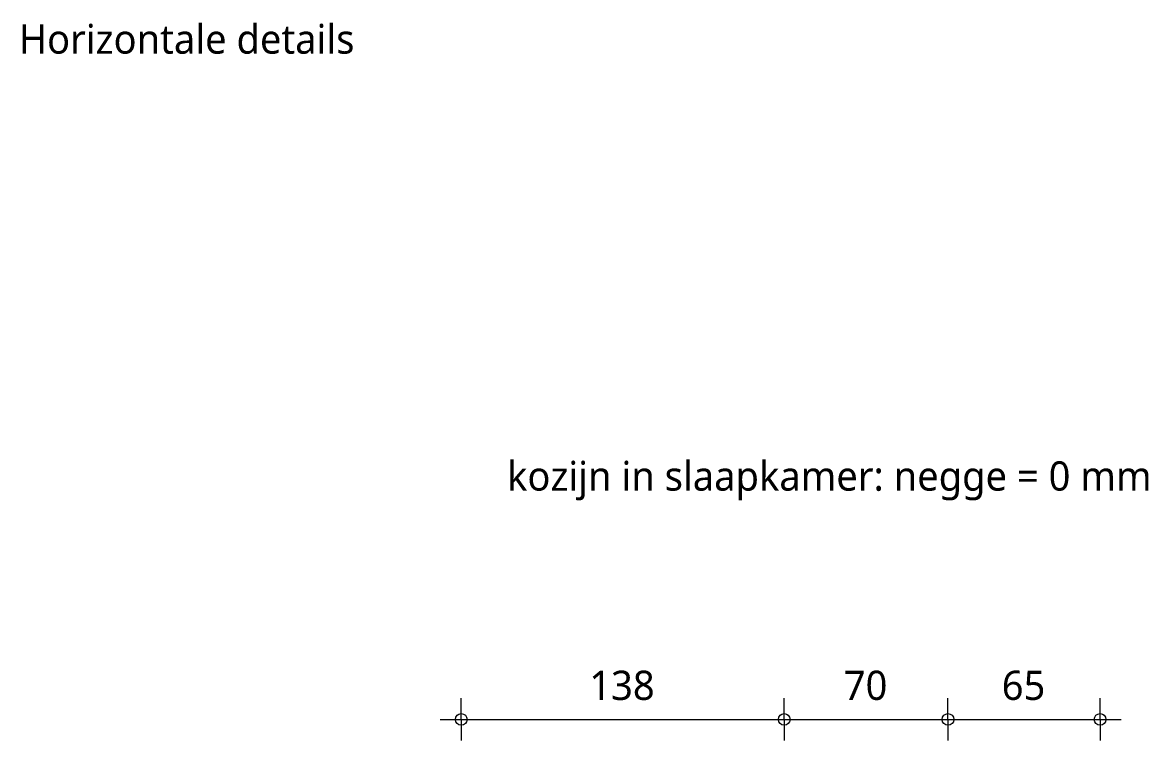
# Model space of a CAD drawing. Header units: millimetres. Extents: x 6732 to 10947, y 894 to 9086.
# Drawn here: x 7841.6 to 8322.8, y 3541.2 to 3847.9 of the extents above; entities that cross this region are included whole.
import ezdxf

# ---------------------------------------------------------------- set-up
doc = ezdxf.new("R2010")
doc.units = ezdxf.units.MM
for name, color, linetype, lineweight in [('A-ANNO-DIMS', 211, 'Continuous', 13), ('A-ANNO-DIMS-5', 211, 'Continuous', 13), ('G-ANNO-TEXT', 231, 'Continuous', 13)]:
    doc.layers.add(name, color=color, linetype=linetype, lineweight=lineweight)
doc.styles.add('Segoe UI_2', font='segoeui.ttf', dxfattribs={"height": 12.5})
doc.styles.add('Segoe UI_B', font='segoeui.ttf', dxfattribs={"height": 12.5})
doc.styles.add('Segoe UI_B_I', font='segoeui.ttf', dxfattribs={"height": 12.5})
doc.dimstyles.new('2_5_mm_1', dxfattribs={"dimscale": 304.8, "dimtxt": 13.092049, "dimasz": 0.016404, "dimexe": 0.029528, "dimexo": 0.0625, "dimgap": 0.014764, "dimtad": 1, "dimdec": 0, "dimzin": 0, "dimdsep": 46, "dimtxsty": 'Segoe UI_2', "dimblk1": 'DOTBLANK', "dimblk2": 'DOTBLANK', "dimsah": 1, "dimcen": 0.09, "dimdle": 0.029528, "dimazin": 0, "dimtfac": 1, "dimtdec": 4, "dimtix": 1, "dimtmove": 0, "dimatfit": 3, "dimfxl": 0.029528, "dimfxlon": 1, "dimtvp": 1, "dimtfill": 1, "dimtolj": 1, "dimtzin": 0, "dimarcsym": 2})

# ---------------------------------------------------------------- blocks, each defined once
blk = doc.blocks.new('DIMBLOCK179-Details Strandbaak Patio Woning')
at = {"layer": 'A-ANNO-DIMS-5'}
for p, q in [((8029.07, 3550.24), (8029.07, 3559.24)), ((8167.07, 3550.24), (8167.07, 3559.24)), ((8020.07, 3550.24), (8167.07, 3550.24)), ((8029.07, 3550.24), (8029.07, 3541.24)), ((8167.07, 3550.24), (8167.07, 3541.24))]:
    blk.add_line(p, q, dxfattribs=at)
for centre in [(8029.07, 3550.24), (8167.07, 3550.24)]:
    blk.add_circle(centre, 2.5, dxfattribs=at)
at = {"layer": 'A-ANNO-DIMS-5', "color": 0, "insert": (8083.79, 3571.05), "char_height": 12.5, "width": 34.2774, "attachment_point": 1, "line_spacing_factor": 1.142579, "style": 'Segoe UI_2', "bg_fill": 3, "box_fill_scale": 1.25, "bg_fill_color": 9, "bg_fill_true_color": 13158600, "bg_fill_transparency": 0}
blk.add_mtext('138', dxfattribs=at)
blk = doc.blocks.new('_DotBlank')
at = {"color": 0, "linetype": 'ByBlock', "lineweight": -2}
blk.add_line((-0.5, 0), (-1, 0), dxfattribs=at)
blk.add_circle((0, 0), 0.5, dxfattribs=at)
blk = doc.blocks.new('DIMBLOCK180-Details Strandbaak Patio Woning')
at = {"layer": 'A-ANNO-DIMS-5'}
for p, q in [((8167.07, 3550.24), (8167.07, 3559.24)), ((8237.07, 3550.24), (8237.07, 3559.24)), ((8167.07, 3550.24), (8237.07, 3550.24)), ((8167.07, 3550.24), (8167.07, 3541.24)), ((8237.07, 3550.24), (8237.07, 3541.24))]:
    blk.add_line(p, q, dxfattribs=at)
for centre in [(8167.07, 3550.24), (8237.07, 3550.24)]:
    blk.add_circle(centre, 2.5, dxfattribs=at)
at = {"layer": 'A-ANNO-DIMS-5', "color": 0, "insert": (8192.55, 3571.05), "char_height": 12.5, "width": 22.8516, "attachment_point": 1, "line_spacing_factor": 1.142579, "style": 'Segoe UI_2', "bg_fill": 3, "box_fill_scale": 1.25, "bg_fill_color": 9, "bg_fill_true_color": 13158600, "bg_fill_transparency": 0}
blk.add_mtext('70', dxfattribs=at)
blk = doc.blocks.new('DIMBLOCK181-Details Strandbaak Patio Woning')
at = {"layer": 'A-ANNO-DIMS-5'}
for p, q in [((8237.07, 3550.24), (8237.07, 3559.24)), ((8302.07, 3550.24), (8302.07, 3559.24)), ((8237.07, 3550.24), (8311.07, 3550.24)), ((8237.07, 3550.24), (8237.07, 3541.24)), ((8302.07, 3550.24), (8302.07, 3541.24))]:
    blk.add_line(p, q, dxfattribs=at)
for centre in [(8237.07, 3550.24), (8302.07, 3550.24)]:
    blk.add_circle(centre, 2.5, dxfattribs=at)
at = {"layer": 'A-ANNO-DIMS-5', "color": 0, "insert": (8260.05, 3571.05), "char_height": 12.5, "width": 22.8516, "attachment_point": 1, "line_spacing_factor": 1.142579, "style": 'Segoe UI_2', "bg_fill": 3, "box_fill_scale": 1.25, "bg_fill_color": 9, "bg_fill_true_color": 13158600, "bg_fill_transparency": 0}
blk.add_mtext('65', dxfattribs=at)

msp = doc.modelspace()

# ---------------------------------------------------------------- texts
at = {"layer": 'G-ANNO-TEXT', "color": 7, "char_height": 12.5, "attachment_point": 1}
for s, insert, width, style in [('Horizontale details', (7839.98, 3847.09), 190.4008, 'Segoe UI_B_I'), ('kozijn in slaapkamer: negge = 0 mm', (8048.63, 3660.45), 363.9661, 'Segoe UI_B')]:
    msp.add_mtext(s, dxfattribs=dict(at, insert=insert, width=width, style=style))

# ---------------------------------------------------------------- dimensions: what is measured, and where the dimension line sits
at = {"layer": 'A-ANNO-DIMS'}
dim = msp.add_linear_dim(base=(8167.07, 3550.24), p1=(8029.07, 3541.24), p2=(8167.07, 3541.24), dimstyle='2_5_mm_1', override={"dimpost": '<>', "dimfxl": 138.000011}, dxfattribs=at)
dim.commit()
dim.dimension.update_dxf_attribs({"geometry": 'DIMBLOCK179-Details Strandbaak Patio Woning', "text_midpoint": (8098.07, 3561.24)})

# ---------------------------------------------------------------- next in the draw order: dimensions: what is measured, and where the dimension line sits
dim = msp.add_linear_dim(base=(8237.07, 3550.24), p1=(8167.07, 3541.24), p2=(8237.07, 3541.24), dimstyle='2_5_mm_1', override={"dimpost": '<>', "dimfxl": 70}, dxfattribs=at)
dim.commit()
dim.dimension.update_dxf_attribs({"geometry": 'DIMBLOCK180-Details Strandbaak Patio Woning', "text_midpoint": (8202.07, 3561.2)})

# ---------------------------------------------------------------- next in the draw order: dimensions: what is measured, and where the dimension line sits
dim = msp.add_linear_dim(base=(8302.07, 3550.24), p1=(8237.07, 3541.24), p2=(8302.07, 3541.24), dimstyle='2_5_mm_1', override={"dimpost": '<>', "dimfxl": 64.999989}, dxfattribs=at)
dim.commit()
dim.dimension.update_dxf_attribs({"geometry": 'DIMBLOCK181-Details Strandbaak Patio Woning', "text_midpoint": (8269.57, 3561.2)})

doc.saveas('drawing.dxf')
